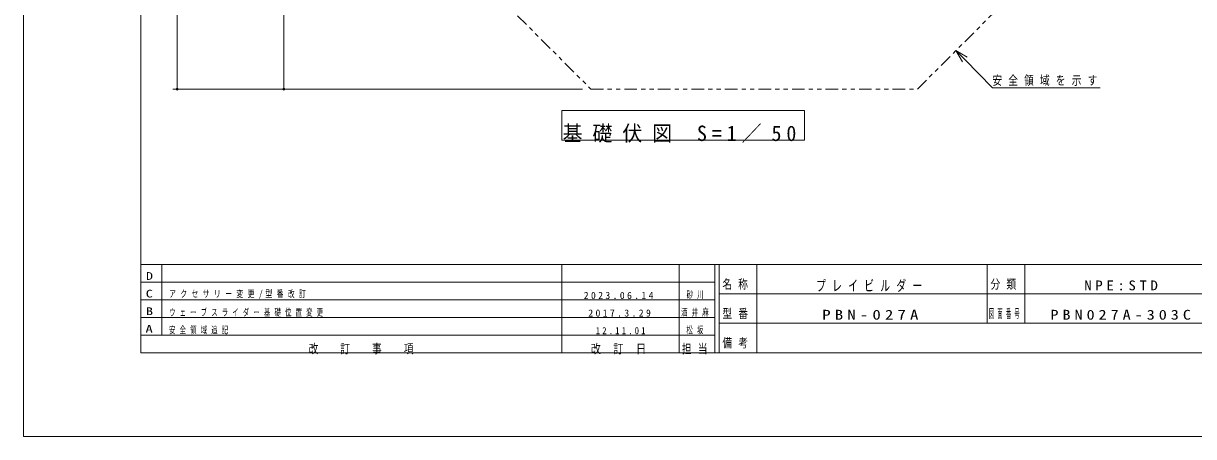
# Model space of a CAD drawing. Units: millimetres on the paper. Extents: x 0 to 420, y -594 to 297.
# Drawn here: x 0 to 279.2, y -594 to -495.5 of the extents above; entities that cross this region are included whole.
import ezdxf
from ezdxf.enums import TextEntityAlignment as Align

# ---------------------------------------------------------------- set-up
doc = ezdxf.new("R2010")
doc.units = ezdxf.units.MM
doc.linetypes.add('USER3', pattern=[8, 3, -1, 1, -1, 1, -1])
for name, color, linetype, lineweight in [('0_2', 7, 'Continuous', 13), ('2D', 7, 'Continuous', 13), ('2D_DIMENSION', 7, 'Continuous', 13), ('2D_OUTLINE', 7, 'USER3', 13), ('FMT', 7, 'Continuous', 13), ('FMT-TXT', 7, 'Continuous', 13), ('TEXT', 7, 'Continuous', 13)]:
    doc.layers.add(name, color=color, linetype=linetype, lineweight=lineweight)
doc.styles.add('ＭＳ ゴシック', font='')
doc.styles.get('ＭＳ ゴシック').set_extended_font_data('MS Gothic')

msp = doc.modelspace()

# ---------------------------------------------------------------- linework, layer by layer
at = {"layer": '0_2'}
for p, q in [((36.681, -511.168), (36.681, -510.668)), ((62.127, -511.168), (62.127, -510.668))]:
    msp.add_line(p, q, dxfattribs=at)
msp.add_lwpolyline([(0, -297), (420, -297), (420, -594), (0, -594)], close=True, dxfattribs=at)
for centre in [(36.681, -511.168), (62.127, -511.168)]:
    msp.add_circle(centre, 0.25, dxfattribs=at)
at = {"layer": '2D'}
for p, q in [((128.513, -516.294), (128.513, -523.294)), ((186.37, -516.294), (128.513, -516.294)), ((186.37, -523.294), (186.37, -516.294)), ((128.513, -523.294), (186.37, -523.294))]:
    msp.add_line(p, q, dxfattribs=at)
at = {"layer": '2D_DIMENSION'}
for p, q in [((36.681, -357.793), (36.681, -510.668)), ((62.127, -468.146), (62.127, -510.668)), ((222.531, -501.989), (224.642, -504.121)), ((222.531, -501.989), (225.213, -503.555)), ((224.07, -504.687), (222.531, -501.989)), ((224.642, -504.121), (231.276, -510.82)), ((231.276, -510.82), (256.913, -510.82)), ((133.415, -511.168), (35.681, -511.168)), ((133.415, -511.168), (61.127, -511.168))]:
    msp.add_line(p, q, dxfattribs=at)
at = {"layer": '2D_OUTLINE'}
for p, q in [((112.257, -488.01), (135.415, -511.168)), ((213.352, -511.168), (231.709, -492.811)), ((135.415, -511.168), (213.352, -511.168))]:
    msp.add_line(p, q, dxfattribs=at)
at = {"layer": 'FMT'}
for p, q in [((28, -574), (28, -317)), ((28, -553), (403, -553)), ((33, -553), (33, -569.8)), ((128.5, -553), (128.5, -574)), ((156.5, -553), (156.5, -574)), ((165, -553), (165, -574)), ((166, -553), (166, -574)), ((175, -553), (175, -574)), ((230, -553), (230, -567)), ((239, -553), (239, -567)), ((28, -557.2), (165, -557.2)), ((166, -560), (306, -560)), ((28, -561.4), (165, -561.4)), ((28, -565.6), (165, -565.6)), ((166, -567), (306, -567)), ((28, -569.8), (165, -569.8)), ((403, -574), (28, -574))]:
    msp.add_line(p, q, dxfattribs=at)

# ---------------------------------------------------------------- texts
at = {"layer": '2D_DIMENSION', "insert": (231.236, -510.405), "char_height": 2.199, "attachment_point": 7, "style": 'ＭＳ ゴシック'}
msp.add_mtext('\\T1.64;\\W0.75;安全領域を示す', dxfattribs=at)
at = {"layer": 'FMT-TXT', "style": 'ＭＳ ゴシック'}
for s, width, p in [('D', 1.35, (29.25, -557.183)), ('C', 1.35, (29.19, -561.383)), ('B', 1.35, (29.25, -565.583)), ('A', 1.4, (29.131, -569.783))]:
    msp.add_text(s, height=1.833, dxfattribs=dict(at, width=width)).set_placement(p, align=Align.BOTTOM_LEFT)
at = {"layer": 'FMT-TXT', "attachment_point": 7, "style": 'ＭＳ ゴシック'}
for s, insert, char_height in [('\\T1.64;\\W0.75;名称', (166.8, -559), 2.199), ('\\T1.64;\\W0.65;プレイビルダー', (189.165, -559.533), 2.566), ('\\T1.64;\\W0.75;分類', (230.8, -559), 2.199), ('\\T1.5;\\W1.1;NPE:STD', (253.174, -559.167), 2.346), ('\\T1.62;\\W0.7;アクセサリー変更/型番改訂', (34.755, -561.217), 1.686), ('\\T1.5;2023.06.14', (133.727, -561.217), 1.686), ('\\T1.64;\\W0.65;砂川', (158.266, -561.217), 1.686), ('\\T1.64;\\W0.65;ウェーブスライダー基礎位置変更', (34.755, -565.417), 1.686), ('\\T1.5;2017.3.29', (134.811, -565.417), 1.686), ('\\T1.64;\\W0.65;酒井麻', (156.955, -565.417), 1.686), ('\\T1.64;\\W0.75;型番', (166.8, -566), 2.199), ('\\T1.5;\\W1.25;PBN-027A', (190.637, -566.167), 2.346), ('\\T1.64;\\W0.4;図面番号', (230.43, -566), 2.199), ('\\T1.5;\\W1.2;PBN027A-303C', (245.083, -566.167), 2.346), ('\\T1.64;\\W0.65;安全領域追記', (34.755, -569.617), 1.686), ('\\T1.5;\\W0.9;12.11.01', (136.586, -569.617), 1.686), ('\\T1.64;\\W0.65;松坂', (158.197, -569.617), 1.686), ('\\T1.64;\\W0.75;改\u3000訂\u3000事\u3000項', (68.05, -574.4), 2.199), ('\\T1.5;\\W0.8;改\\~訂\\~日', (135.4, -574.4), 2.199), ('\\T1.64;\\W0.75;担当', (157.15, -574.4), 2.199), ('\\T1.64;\\W0.75;備考', (166.8, -573), 2.199)]:
    msp.add_mtext(s, dxfattribs=dict(at, insert=insert, char_height=char_height))
at = {"layer": 'TEXT', "insert": (128.679, -523.961), "char_height": 3.666, "attachment_point": 7, "style": 'ＭＳ ゴシック'}
msp.add_mtext('\\T1.5;\\W0.95;基礎伏図\\~S=1／50', dxfattribs=at)

doc.saveas('drawing.dxf')
